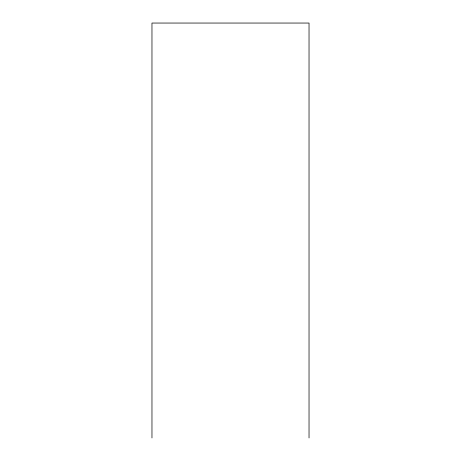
<?xml version="1.0" encoding="UTF-8"?>
<svg xmlns="http://www.w3.org/2000/svg" width="461" height="461" viewBox="0 0 461 461"><rect width="100%" height="100%" fill="white"/><g stroke="black" fill="none" stroke-linecap="round" stroke-linejoin="round"><path stroke-width="0.69" d="M309.031 437.95L309.031 23.05L151.969 23.05L151.969 437.95"/></g></svg>
